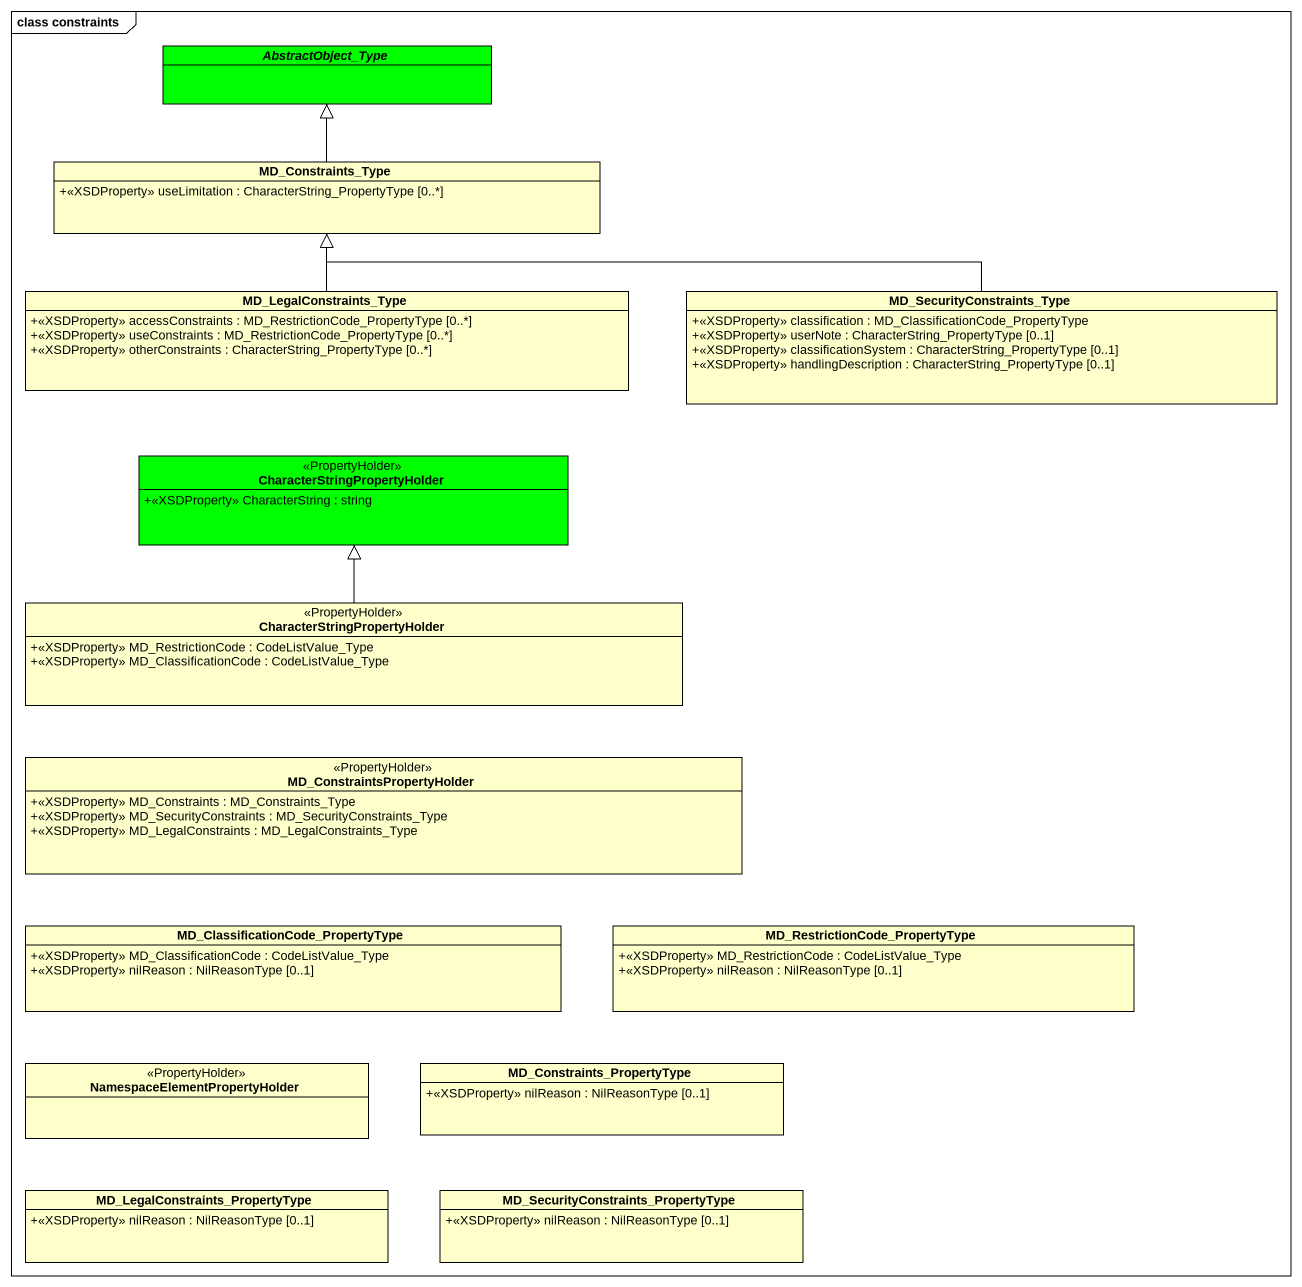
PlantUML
@startuml
mainframe class constraints
hide circle
hide empty members
skinparam classAttributeIconSize 0
abstract class AbstractObject_Type #00FF00
class MD_Constraints_Type {
  +<<XSDProperty>> useLimitation : CharacterString_PropertyType [0..*]
}
class MD_LegalConstraints_Type {
  +<<XSDProperty>> accessConstraints : MD_RestrictionCode_PropertyType [0..*]
  +<<XSDProperty>> useConstraints : MD_RestrictionCode_PropertyType [0..*]
  +<<XSDProperty>> otherConstraints : CharacterString_PropertyType [0..*]
}
class MD_SecurityConstraints_Type {
  +<<XSDProperty>> classification : MD_ClassificationCode_PropertyType
  +<<XSDProperty>> userNote : CharacterString_PropertyType [0..1]
  +<<XSDProperty>> classificationSystem : CharacterString_PropertyType [0..1]
  +<<XSDProperty>> handlingDescription : CharacterString_PropertyType [0..1]
}
class "CharacterStringPropertyHolder" as CharacterStringPropertyHolde <<PropertyHolder>> #00FF00 {
  +<<XSDProperty>> CharacterString : string
}
class "CharacterStringPropertyHolder" as CharacterStringPropertyHolde_2 <<PropertyHolder>> {
  +<<XSDProperty>> MD_RestrictionCode : CodeListValue_Type
  +<<XSDProperty>> MD_ClassificationCode : CodeListValue_Type
}
class MD_ConstraintsPropertyHolder <<PropertyHolder>> {
  +<<XSDProperty>> MD_Constraints : MD_Constraints_Type
  +<<XSDProperty>> MD_SecurityConstraints : MD_SecurityConstraints_Type
  +<<XSDProperty>> MD_LegalConstraints : MD_LegalConstraints_Type
}
class "MD_ClassificationCode_PropertyType" as MD_ClassificationCode {
  +<<XSDProperty>> MD_ClassificationCode : CodeListValue_Type
  +<<XSDProperty>> nilReason : NilReasonType [0..1]
}
class "MD_RestrictionCode_PropertyType" as MD_RestrictionCode {
  +<<XSDProperty>> MD_RestrictionCode : CodeListValue_Type
  +<<XSDProperty>> nilReason : NilReasonType [0..1]
}
class "NamespaceElementPropertyHolder" as NamespaceElementPropertyHold <<PropertyHolder>>
class MD_Constraints_PropertyType {
  +<<XSDProperty>> nilReason : NilReasonType [0..1]
}
class "MD_LegalConstraints_PropertyType" as MD_LegalConstraints {
  +<<XSDProperty>> nilReason : NilReasonType [0..1]
}
class "MD_SecurityConstraints_PropertyType" as MD_SecurityConstraints {
  +<<XSDProperty>> nilReason : NilReasonType [0..1]
}
MD_Constraints_Type -up-|> AbstractObject_Type
MD_LegalConstraints_Type -up-|> MD_Constraints_Type
MD_SecurityConstraints_Type -left-|> MD_Constraints_Type
CharacterStringPropertyHolde_2 -up-|> CharacterStringPropertyHolde
@enduml
